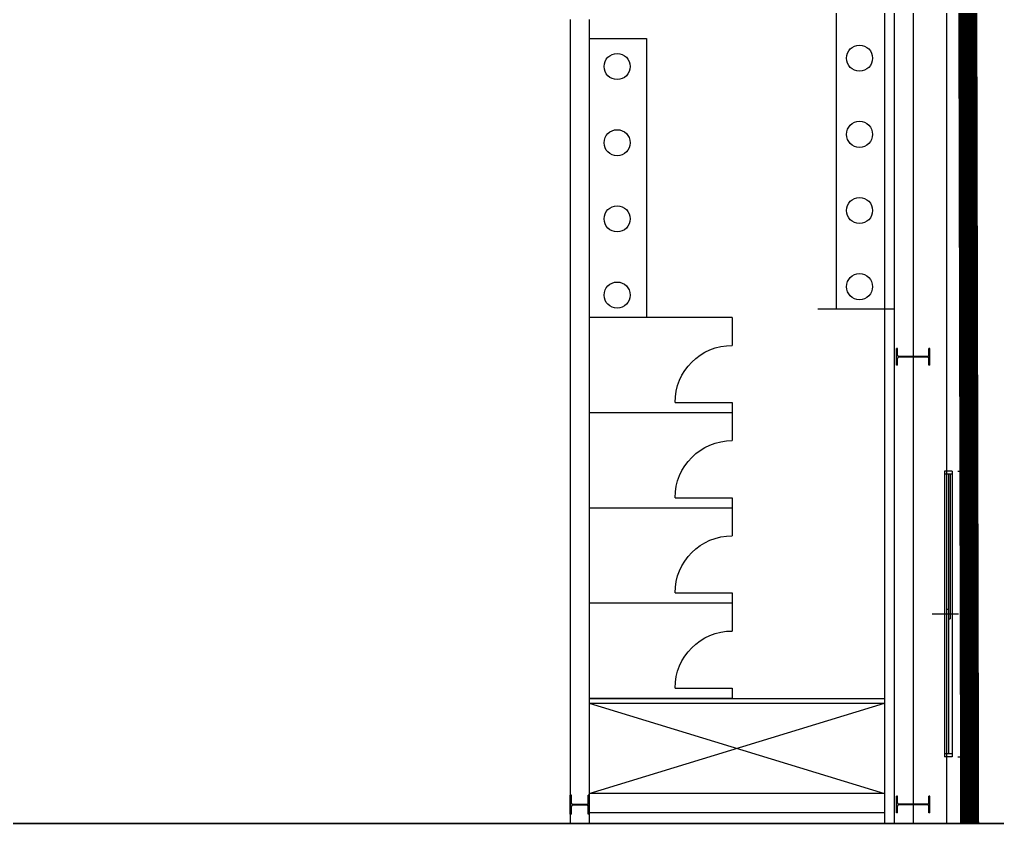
# Model space of a CAD drawing. Header units: millimetres. Extents: x 9 to 147, y 4 to 115.
# Drawn here: x 103.12 to 113.38, y 4.2 to 12.64 of the extents above; entities that cross this region are included whole.
import ezdxf
from ezdxf.xclip import XClip

# ---------------------------------------------------------------- set-up
doc = ezdxf.new("R2010")
doc.units = ezdxf.units.MM
doc.header["$LTSCALE"] = 200
doc.linetypes.add('XR-PLAN$0$CENTER', pattern=[50.8, 31.75, -6.35, 6.35, -6.35])
for name, color, linetype in [('XR-PLAN$0$단면선', 252, 'Continuous'), ('XR-PLAN$0$보조선', 252, 'Continuous'), ('XR-PLAN$0$입면선', 252, 'Continuous'), ('XR-PLAN$0$중심선', 252, 'XR-PLAN$0$CENTER'), ('XR-현황측량도$0$조립식건물(40)', 252, 'Continuous')]:
    doc.layers.add(name, color=color, linetype=linetype)

# ---------------------------------------------------------------- blocks, each defined once
blk = doc.blocks.new('XR-PLAN$0$화장실')
at = {"layer": 'XR-PLAN$0$입면선', "ltscale": 200}
for p, q in [((-1500, 0), (0, 0)), ((-1500, 0), (-1500, -292)), ((0, 0), (0, -1000)), ((-1500, -892), (-1500, -1000)), ((-900, -892), (-1500, -892)), ((-1500, -1000), (0, -1000))]:
    blk.add_line(p, q, dxfattribs=at)
blk.add_arc((-1500, -892), 600, 0, 90, dxfattribs=at)
blk = doc.blocks.new('XR-PLAN$0$I-Center 1층 평면도')
at = {"layer": 'XR-PLAN$0$단면선', "ltscale": 100}
for p, q in [((-164, -4713), (-175, -4713)), ((-175, -4888), (-175, -4713)), ((-164, -4783), (-164, -4713)), ((164, -4783), (164, -4713)), ((175, -4713), (164, -4713)), ((175, -4888), (175, -4713)), ((-164, -4888), (-164, -4818)), ((150, -4797), (-150, -4797)), ((150, -4804), (-150, -4804)), ((164, -4888), (164, -4818)), ((-164, -4888), (-175, -4888)), ((175, -4888), (164, -4888)), ((-3588, -9404), (-3600, -9404)), ((-3600, -9604), (-3600, -9404)), ((-3588, -9487), (-3588, -9404)), ((-3412, -9487), (-3412, -9404)), ((-3400, -9404), (-3412, -9404)), ((-3400, -9604), (-3400, -9404)), ((-164, -9413), (-175, -9413)), ((-175, -9588), (-175, -9413)), ((-164, -9483), (-164, -9413)), ((164, -9483), (164, -9413)), ((175, -9413), (164, -9413)), ((175, -9588), (175, -9413)), ((-3588, -9604), (-3588, -9521)), ((-3425, -9500), (-3575, -9500)), ((-3425, -9508), (-3575, -9508)), ((-3412, -9604), (-3412, -9521)), ((-164, -9588), (-164, -9518)), ((150, -9497), (-150, -9497)), ((150, -9504), (-150, -9504)), ((164, -9588), (164, -9518)), ((-3588, -9604), (-3600, -9604)), ((-3400, -9604), (-3412, -9604)), ((-164, -9588), (-175, -9588)), ((175, -9588), (164, -9588))]:
    blk.add_line(p, q, dxfattribs=at)
for centre, radius, start, end in [((-150, -4783), 14, 180, 270), ((-150, -4818), 14, 90, 180), ((150, -4783), 14, 270, 0), ((150, -4818), 14, 0, 90), ((-3575, -9487), 13, 180, 270), ((-3575, -9521), 13, 90, 180), ((-3425, -9487), 13, 270, 0), ((-3425, -9521), 13, 0, 90), ((-150, -9483), 14, 180, 270), ((-150, -9518), 14, 90, 180), ((150, -9483), 14, 270, 0), ((150, -9518), 14, 0, 90)]:
    blk.add_arc(centre, radius, start, end, dxfattribs=at)
at = {"layer": 'XR-PLAN$0$보조선', "ltscale": 200}
for p, q in [((-3400, -8437), (-300, -9387)), ((-3400, -9387), (-300, -8437))]:
    blk.add_line(p, q, dxfattribs=at)
at = {"layer": 'XR-PLAN$0$입면선', "ltscale": 200}
for p, q in [((570, 570), (570, -6000)), ((-810, -214), (-810, -4300)), ((-300, -310), (-300, -14690)), ((-200, -310), (-200, -14690)), ((-3600, -1256), (-3600, -15310)), ((-3400, -1256), (-3400, -8564)), ((-3400, -1256), (-3400, -15310)), ((-3400, -1456), (-2800, -1456)), ((-2800, -1456), (-2800, -4387)), ((-200, -4300), (-1001, -4300)), ((-200, -5400), (-200, -7900)), ((410, -6000), (330, -6000)), ((330, -6000), (330, -9000)), ((410, -6030), (330, -6030)), ((370, -6030), (370, -8970)), ((390, -6030), (390, -7550)), ((410, -6000), (410, -9000)), ((470, -6000), (570, -6000)), ((350, -7450), (350, -8970)), ((350, -7450), (370, -7450)), ((370, -7550), (390, -7550)), ((-1900, -8387), (-3400, -8387)), ((-3400, -8387), (-300, -8387)), ((-3400, -8437), (-300, -8437)), ((410, -8970), (330, -8970)), ((410, -9000), (330, -9000)), ((470, -9000), (570, -9000)), ((570, -9000), (570, -11000)), ((-300, -9387), (-3400, -9387)), ((-300, -9588), (-3400, -9588)), ((-3600, -9680), (-3600, -9700))]:
    blk.add_line(p, q, dxfattribs=at)
at = {"layer": 'XR-PLAN$0$입면선'}
blk.add_line((350, 350), (350, -60470), dxfattribs=at)
blk.add_lwpolyline([(-910, 520), (520, 520), (520, -6000)], dxfattribs=at)
at = {"layer": 'XR-PLAN$0$입면선', "ltscale": 200}
for centre in [(-563, -1662), (-3108, -1750), (-563, -2462), (-3108, -2550), (-563, -3262), (-3108, -3350), (-563, -4062), (-3108, -4150)]:
    blk.add_circle(centre, 137, dxfattribs=at)
at = {"layer": 'XR-PLAN$0$중심선', "ltscale": 200}
for p, q in [((0, 4213), (0, -71576)), ((201, -7500), (476, -7500))]:
    blk.add_line(p, q, dxfattribs=at)
at = {"layer": 'XR-PLAN$0$입면선', "color": 252, "ltscale": 200, "xscale": -1}
for p in [(-3400, -4387), (-3400, -5387), (-3400, -6387), (-3400, -7387)]:
    blk.add_blockref('XR-PLAN$0$화장실', p, dxfattribs=at)
blk = doc.blocks.new('XR-현황측량도')
at = {"layer": 'XR-현황측량도$0$조립식건물(40)', "const_width": 200}
blk.add_lwpolyline([(89248, 34378), (89214, 49582), (190580, 49808), (190614, 34604)], dxfattribs=at)

msp = doc.modelspace()

# ---------------------------------------------------------------- linework, layer by layer
msp.add_lwpolyline([(9.3, 114.6), (146.7, 114.6), (146.7, 4.2), (9.3, 4.2)], close=True)

# ---------------------------------------------------------------- block references
ref = msp.add_blockref('XR-PLAN$0$I-Center 1층 평면도', (112.5, 13.9), dxfattribs=dict(xscale=0.001, yscale=0.001, zscale=0.001))
XClip(ref).set_block_clipping_path([(-103200.0000000001, -9700.0000000002), (34199.9999999998, 100700)])
ref = msp.add_blockref('XR-현황측량도', (-77.51, -35.338), dxfattribs=dict(xscale=0.001, yscale=0.001, zscale=0.001))
XClip(ref).set_block_clipping_path([(86810.4680804907, 39538.2997129494), (224210.4680804907, 149938.2997129495)])

doc.saveas('drawing.dxf')
